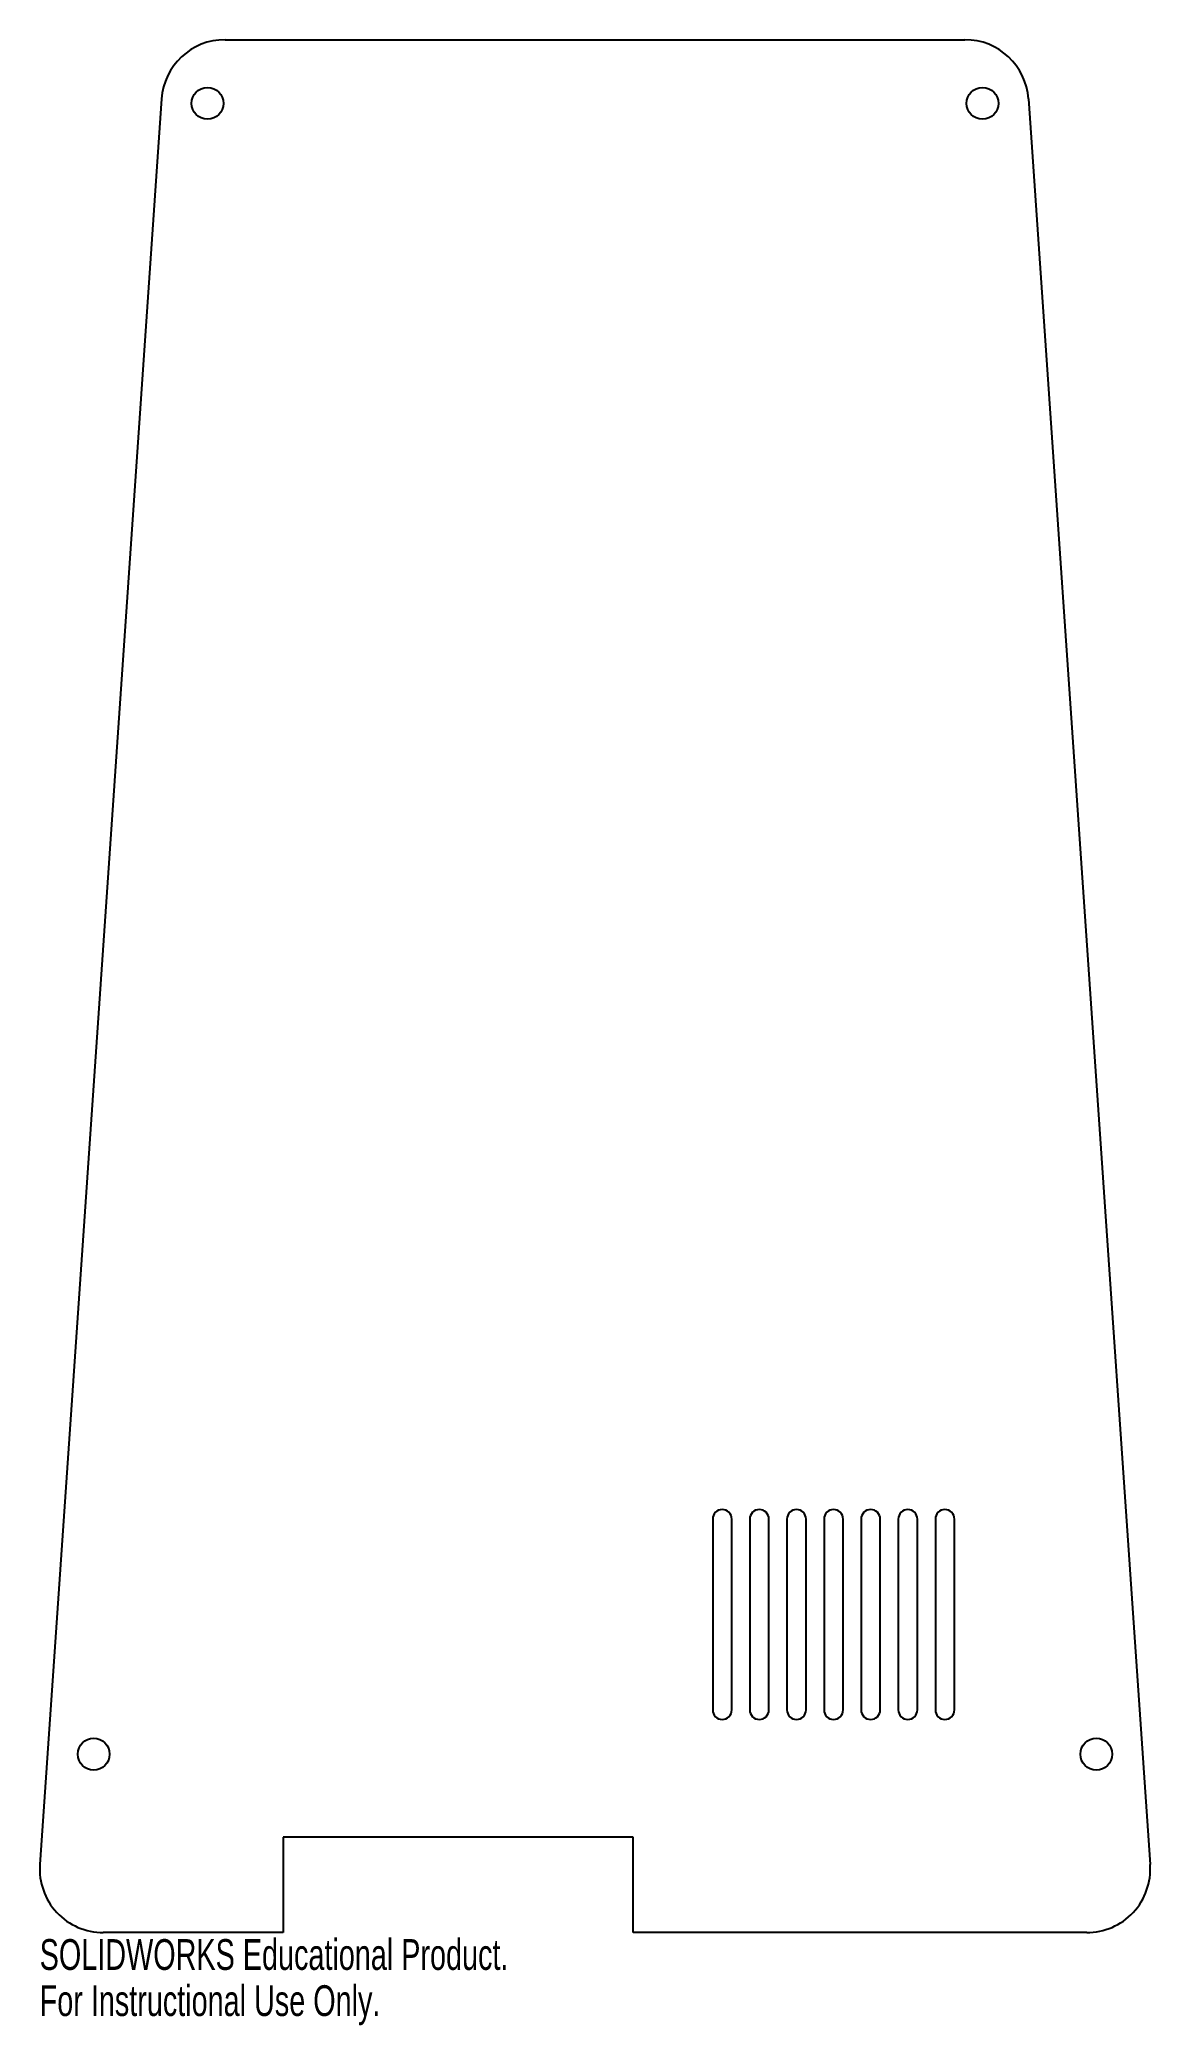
# Model space of a CAD drawing. Header units: millimetres. Extents: x -87 to 87, y -15 to 298.
import ezdxf

# ---------------------------------------------------------------- set-up
doc = ezdxf.new("R2010")
doc.units = ezdxf.units.MM
doc.styles.add('SLDTEXTSTYLE0', font='TXT', dxfattribs={"width": 0.7})

msp = doc.modelspace()

# ---------------------------------------------------------------- linework, layer by layer
at = {"color": 7, "linetype": 'Continuous', "lineweight": 25}
for p, q in [((-58.16, 297.5), (58.16, 297.5)), ((-68.13, 288.19), (-87.26, 10.69)), ((68.13, 288.19), (87.26, 10.69)), ((18.5, 65), (18.5, 35)), ((21.5, 35), (21.5, 65)), ((24.33, 65), (24.33, 35)), ((27.33, 35), (27.33, 65)), ((30.17, 65), (30.17, 35)), ((33.17, 35), (33.17, 65)), ((36, 65), (36, 35)), ((39, 35), (39, 65)), ((41.83, 65), (41.83, 35)), ((44.83, 35), (44.83, 65)), ((47.67, 65), (47.67, 35)), ((50.67, 35), (50.67, 65)), ((53.5, 65), (53.5, 35)), ((56.5, 35), (56.5, 65)), ((6, 15), (-49, 15)), ((-49, 15), (-49, 0)), ((6, 0), (6, 15)), ((-49, 0), (-77.29, 0)), ((77.29, 0), (6, 0))]:
    msp.add_line(p, q, dxfattribs=at)
for centre in [(-60.91, 287.5), (60.91, 287.5), (-78.8, 28.05), (78.8, 28.05)]:
    msp.add_circle(centre, 2.5, dxfattribs=at)
for centre, radius, start, end in [((-58.16, 287.5), 10, 90, 176.0567), ((58.16, 287.5), 10, 3.9433, 90), ((20, 65), 1.5, 0, 180), ((25.83, 65), 1.5, 0, 180), ((31.67, 65), 1.5, 0, 180), ((37.5, 65), 1.5, 0, 180), ((43.33, 65), 1.5, 0, 180), ((49.17, 65), 1.5, 0, 180), ((55, 65), 1.5, 0, 180), ((20, 35), 1.5, 180, 0), ((25.83, 35), 1.5, 180, 0), ((31.67, 35), 1.5, 180, 0), ((37.5, 35), 1.5, 180, 0), ((43.33, 35), 1.5, 180, 0), ((49.17, 35), 1.5, 180, 0), ((55, 35), 1.5, 180, 0), ((-77.29, 10), 10, 176.0567, 270), ((77.29, 10), 10, 270, 3.9433)]:
    msp.add_arc(centre, radius, start, end, dxfattribs=at)

# ---------------------------------------------------------------- texts
at = {"color": 7, "linetype": 'Continuous', "char_height": 4.8336, "attachment_point": 1, "style": 'SLDTEXTSTYLE0'}
for s, insert in [('SOLIDWORKS Educational Product.', (-87.29, -1.02)), ('For Instructional Use Only.', (-87.29, -8.27))]:
    msp.add_mtext(s, dxfattribs=dict(at, insert=insert))

doc.saveas('drawing.dxf')
